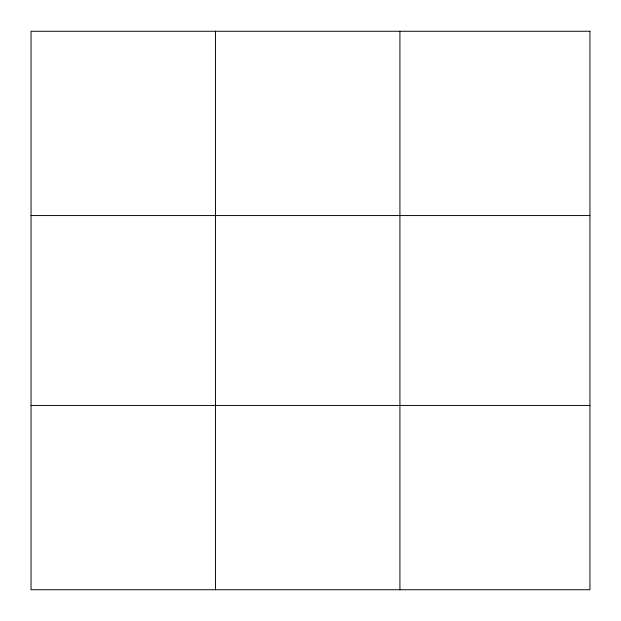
<?xml version="1.0" encoding="UTF-8"?>
<svg xmlns="http://www.w3.org/2000/svg" width="621" height="621" viewBox="0 0 621 621"><rect width="100%" height="100%" fill="white"/><g stroke="black" fill="none" stroke-linecap="round" stroke-linejoin="round"><path stroke-width="0.93" d="M215.487 31.26L215.487 589.74M399.924 31.26L399.924 589.74M31.05 215.557L589.95 215.557M31.05 405.443L589.95 405.443M589.95 31.26L589.95 589.74L31.05 589.74L31.05 31.26L589.95 31.26"/></g></svg>
